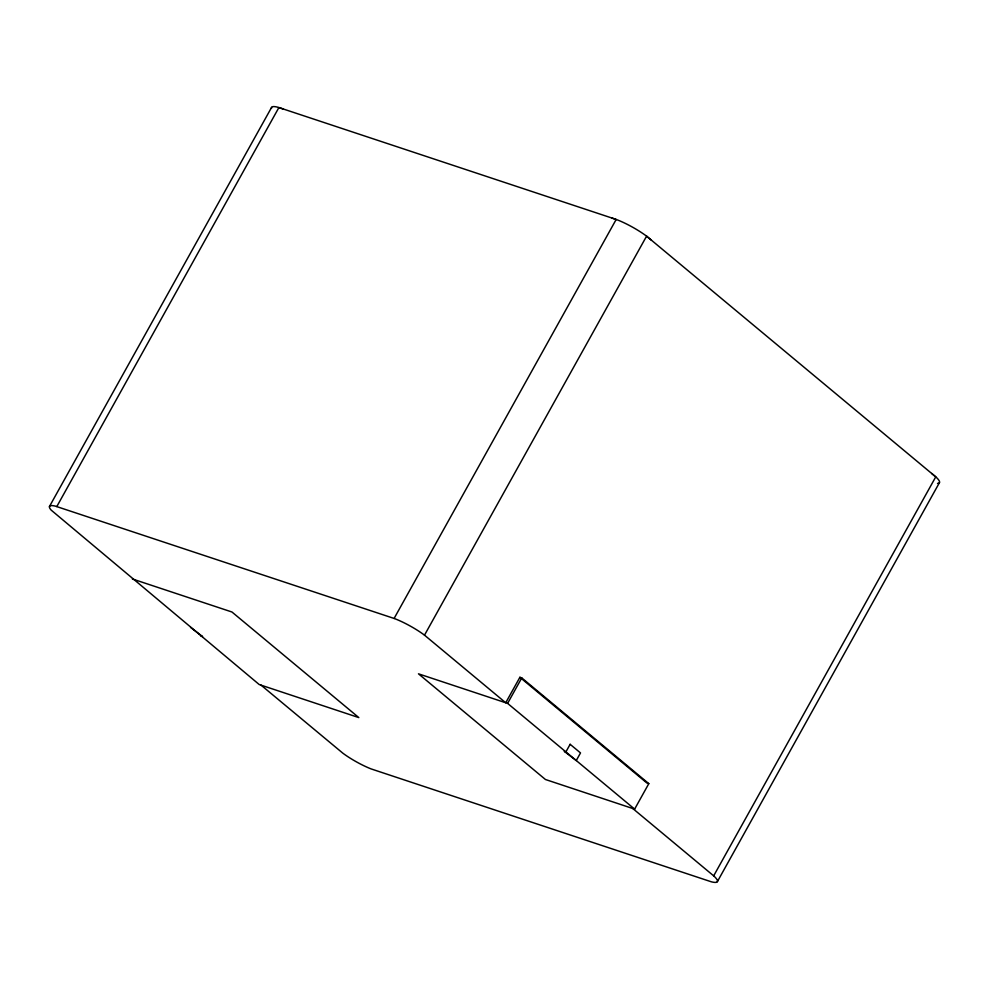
<?xml version="1.0" encoding="UTF-8"?>
<svg xmlns="http://www.w3.org/2000/svg" width="989" height="989" viewBox="0 0 989 989"><rect width="100%" height="100%" fill="white"/><g stroke="black" fill="none" stroke-linecap="round" stroke-linejoin="round"><path stroke-width="1.48" d="M49.487 506.442L271.567 107.442M56.818 506.541L278.898 107.541L616.184 219.447L394.104 618.446L55.322 506.121A28.335 5.353 29.1 0 0 51.144 510.089L259.229 684.549L358.822 717.594L231.958 612.006L132.365 578.961M634.629 809.126L507.592 703.377L418.471 673.818L545.433 779.493L634.629 809.126L648.809 783.647L521.772 677.91L519.893 677.292L505.713 702.759L424.504 635.161L646.583 236.161A28.446 5.378 29.1 0 0 617.754 220.04L611.672 217.951M507.592 703.377L521.772 677.91M261.096 685.179L342.787 753.136A27.952 5.291 29.1 0 0 371.098 768.91L711.338 881.805A28.075 5.304 29.1 0 0 714.305 876.415L713.675 875.858L935.755 476.859L646.583 236.161L651.392 240.166M717.371 881.644L939.451 482.644M190.556 627.397L202.572 636.57L200.915 636.026M648.809 783.647L646.942 783.028L519.893 677.292M283.2 108.975L277.402 107.121A28.335 5.353 29.1 0 0 271.53 108.37M394.104 618.446L395.674 619.04A28.446 5.378 29.1 0 1 424.454 635.123L424.504 635.161M931.687 473.459L936.385 477.415A28.075 5.304 29.1 0 1 937.51 483.411M632.762 808.495L713.675 875.858M570.134 744.297L565.893 751.912L564.249 751.368L576.266 760.541L580.506 752.926L570.134 744.297"/></g></svg>
